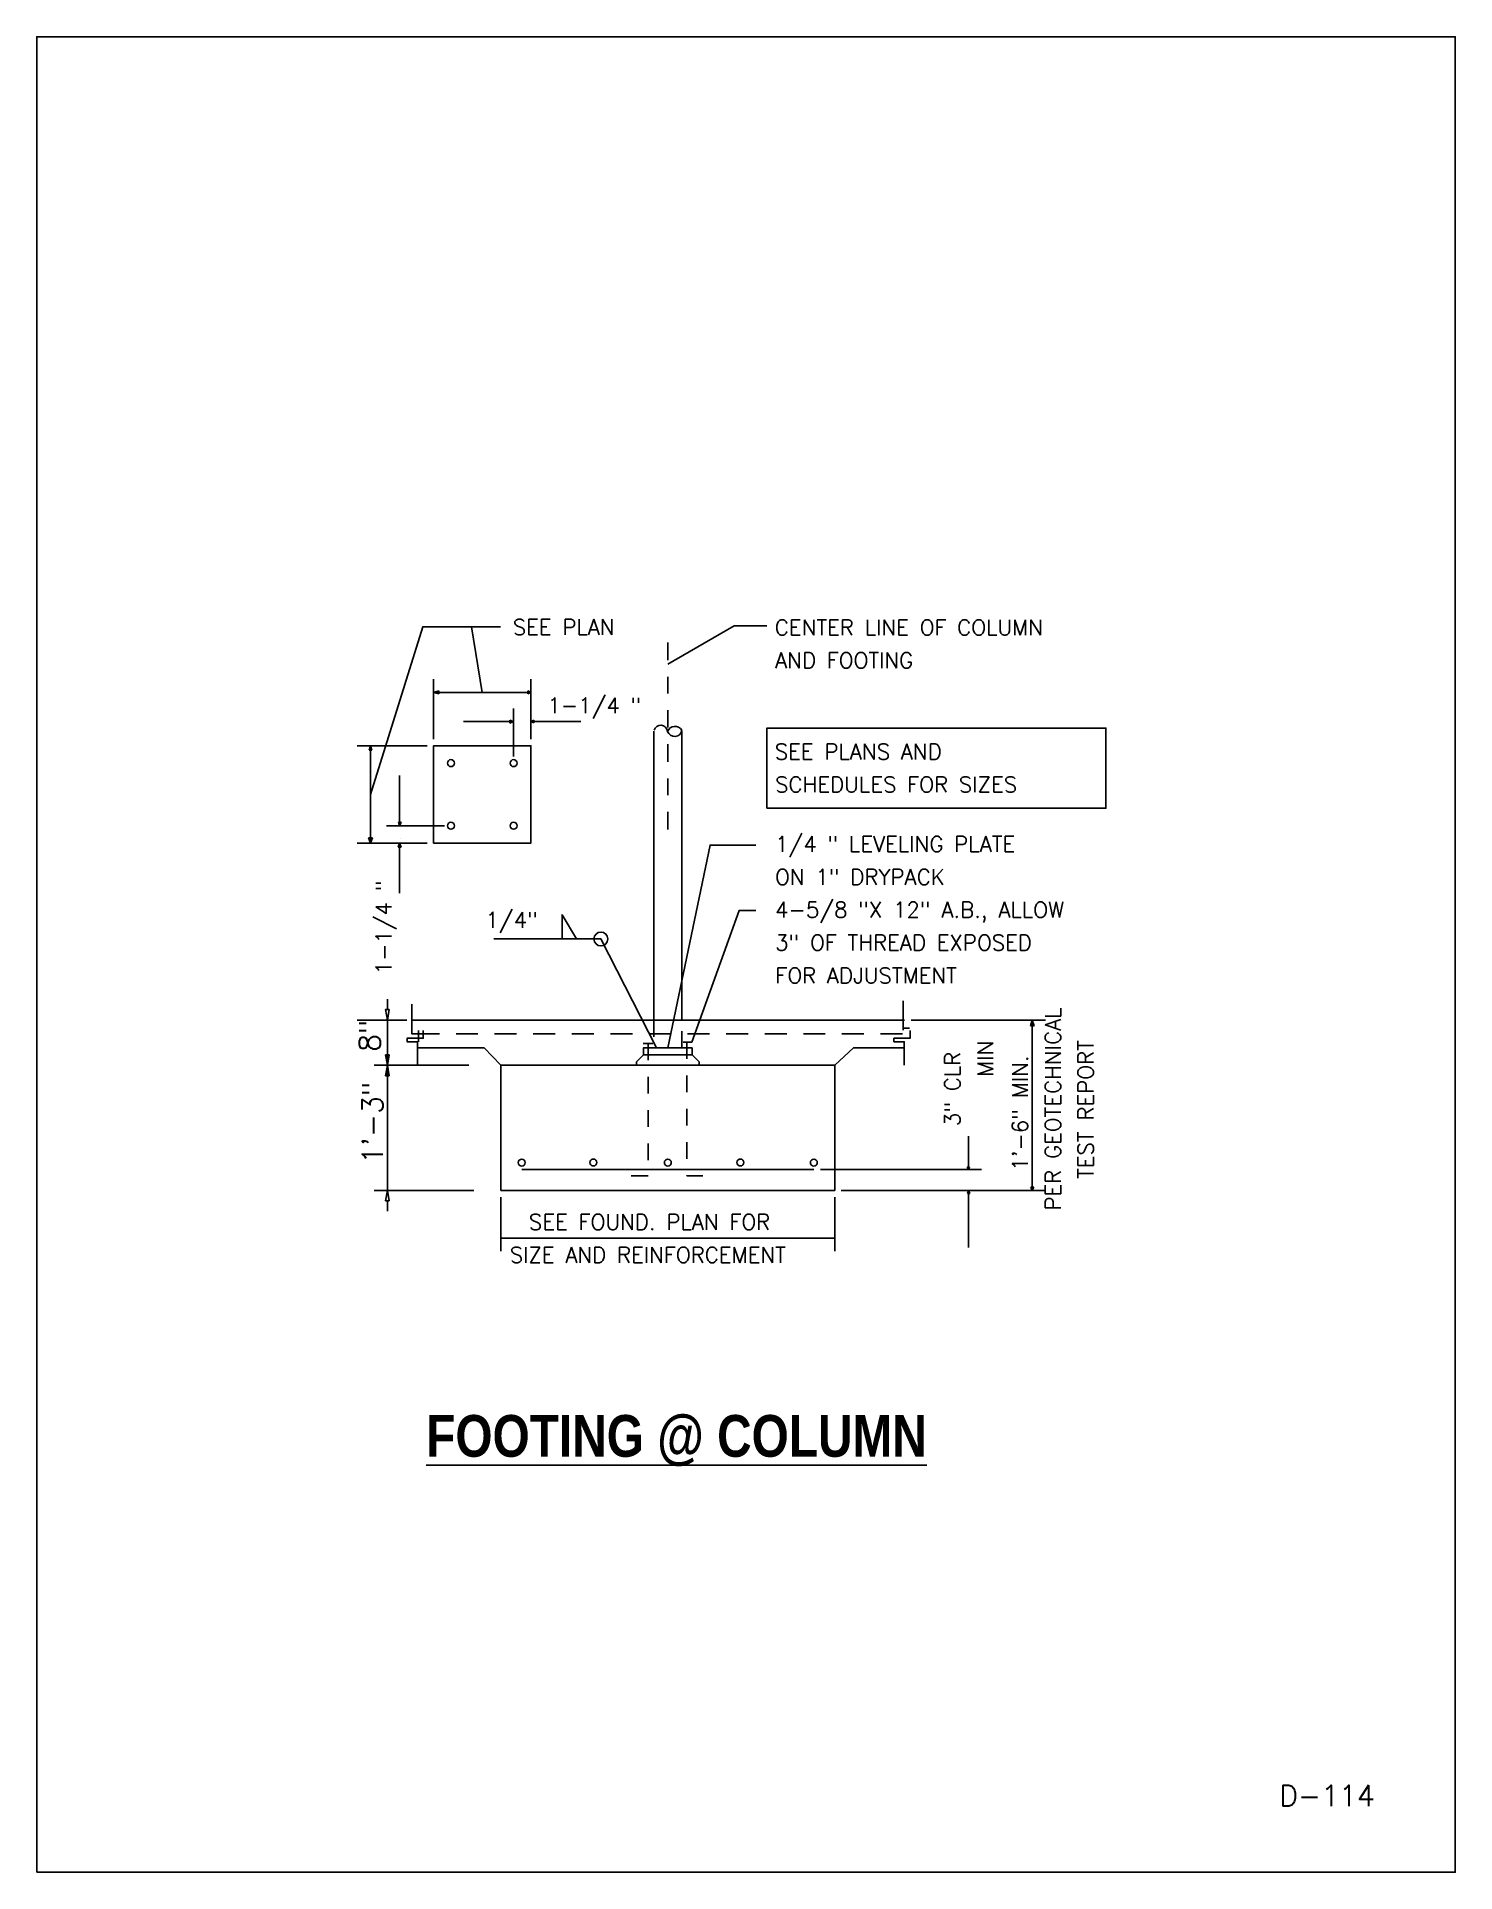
# Model space of a CAD drawing. Extents: x 0 to 8.5, y 0 to 11.
import ezdxf
from ezdxf.enums import TextEntityAlignment as Align

# ---------------------------------------------------------------- set-up
doc = ezdxf.new("R2010")
doc.units = 0
doc.header["$MEASUREMENT"] = 0
for name, pattern in [('4EL05', [0.157481, 0.026247, -0.026247, 0.07874, -0.026247]), ('4ELDF', [0.183728, 0.131234, -0.026247, -0.026247]), ('5A', [0]), ('A', [0]), ('ARROW', [0]), ('CENTX', [0.288715, 0.104987, -0.026247, 0.026247, -0.026247, 0.104987]), ('DIM', [0]), ('DOTA', [0.039369, 0.013123, -0.013123, -0.013123]), ('R0IA', [0]), ('R1IA', [0])]:
    doc.linetypes.add(name, pattern=pattern)
doc.layers.get('0').update_dxf_attribs({"linetype": 'CONTINUOUS'})
doc.layers.get('Defpoints').update_dxf_attribs({"linetype": 'CONTINUOUS'})
doc.styles.get("Standard").update_dxf_attribs({"font": 'simplex.shx'})
doc.dimstyles.get("Standard").update_dxf_attribs({"dimtxt": 0.18, "dimasz": 0.18, "dimexe": 0.18, "dimexo": 0.0625, "dimgap": 0.09, "dimtad": 0, "dimtih": 1, "dimtoh": 1, "dimdec": 4, "dimzin": 0, "dimdsep": 46, "dimtxsty": 'Standard', "dimcen": 0.09, "dimadec": 0, "dimazin": 0, "dimtfac": 1, "dimtdec": 4, "dimtofl": 0, "dimtmove": 0, "dimatfit": 3, "dimfxl": 0, "dimtolj": 1, "dimtzin": 0, "dimarcsym": 0})

# ---------------------------------------------------------------- blocks, each defined once
blk = doc.blocks.new('_ClosedBlank')
at = {"color": 0, "linetype": 'Continuous', "lineweight": -2}
for p, q in [((-1, 0.17), (0, 0)), ((-1, 0.17), (-1, -0.17)), ((0, 0), (-1, -0.17))]:
    blk.add_line(p, q, dxfattribs=at)
blk = doc.blocks.new('*D2')
at = {"color": 0, "linetype": 'Continuous', "lineweight": -2}
for p, q in [((2.101, 5.169), (2.101, 5.232)), ((2.155, 5.107), (1.921, 5.107)), ((2.101, 5.107), (2.101, 4.836)), ((2.101, 4.774), (2.101, 4.711)), ((2.125, 4.836), (2.281, 4.836))]:
    blk.add_line(p, q, dxfattribs=at)
at = {"layer": 'Defpoints', "color": 0, "linetype": 'Continuous'}
for p in [(2.217, 5.107), (2.063, 4.836), (2.101, 4.836)]:
    blk.add_point(p, dxfattribs=at)
at = {"color": 0, "linetype": 'Continuous', "lineweight": -2, "xscale": 0.0625, "yscale": 0.0625, "zscale": 0.0625}
for p, rotation in [((2.101, 5.107), 270), ((2.101, 4.836), 90)]:
    blk.add_blockref('_ClosedBlank', p, dxfattribs=dict(at, rotation=rotation))
at = {"color": 0, "linetype": 'Continuous', "insert": (1.995, 5.013), "char_height": 0.125, "attachment_point": 5, "rotation": 90}
blk.add_mtext('\\A1;8"', dxfattribs=at)
blk = doc.blocks.new('*D4')
at = {"color": 0, "linetype": 'Continuous', "lineweight": -2}
for p, q in [((2.101, 4.899), (2.101, 4.961)), ((2.021, 4.836), (2.281, 4.836)), ((2.101, 4.836), (2.101, 4.086)), ((2.021, 4.086), (2.281, 4.086)), ((2.101, 4.024), (2.101, 3.961))]:
    blk.add_line(p, q, dxfattribs=at)
at = {"layer": 'Defpoints', "color": 0, "linetype": 'Continuous'}
for p in [(1.958, 4.836), (1.958, 4.086), (2.101, 4.086)]:
    blk.add_point(p, dxfattribs=at)
at = {"color": 0, "linetype": 'Continuous', "lineweight": -2, "xscale": 0.0625, "yscale": 0.0625, "zscale": 0.0625}
for p, rotation in [((2.101, 4.836), 270), ((2.101, 4.086), 90)]:
    blk.add_blockref('_ClosedBlank', p, dxfattribs=dict(at, rotation=rotation))
at = {"color": 0, "linetype": 'Continuous', "insert": (2.012, 4.491), "char_height": 0.125, "attachment_point": 5, "rotation": 90}
blk.add_mtext('\\A1;1\'-3"', dxfattribs=at)

msp = doc.modelspace()

# ---------------------------------------------------------------- linework, layer by layer
at = {"linetype": 'ARROW'}
msp.add_line((2.60437, 7.46421), (2.66962, 7.07087), dxfattribs=at)
at = {"linetype": 'CENTX'}
msp.add_line((3.78153, 6.2495), (3.78154, 7.39292), dxfattribs=at)
at = {"linetype": 'DIM'}
for p, q in [((2.37796, 6.79034), (2.37796, 7.14961)), ((2.37796, 7.07087), (2.96129, 7.07087)), ((2.96129, 6.79034), (2.96129, 7.14961)), ((2.85712, 6.68617), (2.85712, 6.97479)), ((2.55712, 6.89605), (2.85712, 6.89605)), ((3.26129, 6.89605), (2.96129, 6.89605)), ((2.33859, 6.75097), (1.92104, 6.75097)), ((1.99978, 6.16763), (1.99978, 6.75097)), ((2.1746, 6.5718), (2.1746, 6.2718)), ((2.44275, 6.2718), (2.09586, 6.2718)), ((2.33859, 6.16763), (1.92104, 6.16763)), ((2.1746, 5.86763), (2.1746, 6.16763)), ((5.23924, 5.10695), (6.04391, 5.10695)), ((5.96517, 4.08611), (5.96517, 5.10695)), ((2.58991, 4.83611), (2.0625, 4.83611)), ((5.58298, 4.41111), (5.58298, 4.21111)), ((4.69591, 4.21111), (5.66172, 4.21111)), ((2.61821, 4.08611), (2.0908, 4.08611)), ((4.82091, 4.08611), (6.04391, 4.08611)), ((5.58298, 3.74316), (5.58298, 4.08611)), ((2.78154, 4.04674), (2.78154, 3.72206)), ((4.78153, 4.04674), (4.78153, 3.72206)), ((2.78154, 3.8008), (4.78153, 3.8008))]:
    msp.add_line(p, q, dxfattribs=at)
at = {"linetype": 'Continuous'}
for p, q in [((2.37796, 7.07087), (2.41006, 7.08014)), ((2.41006, 7.0628), (2.37796, 7.07087)), ((2.37796, 7.07087), (2.37796, 7.07087)), ((2.41006, 7.08014), (2.41006, 7.0628)), ((2.96129, 7.07087), (2.94286, 7.07941)), ((2.94286, 7.07941), (2.94286, 7.0628)), ((2.94286, 7.0628), (2.96129, 7.07087)), ((2.96129, 7.07087), (2.96129, 7.07087)), ((2.96129, 7.07087), (2.96129, 7.07087)), ((2.85712, 6.89605), (2.83529, 6.90406)), ((2.83529, 6.90406), (2.83529, 6.89605)), ((2.83529, 6.89605), (2.83529, 6.88696)), ((2.83529, 6.88696), (2.85712, 6.89605)), ((2.85712, 6.89605), (2.85712, 6.89605)), ((2.85712, 6.89605), (2.85712, 6.89605)), ((2.85712, 6.89605), (2.85712, 6.89605)), ((2.96129, 6.89605), (2.97896, 6.90406)), ((2.97896, 6.88767), (2.96129, 6.89605)), ((2.96129, 6.89605), (2.96129, 6.89605)), ((2.97896, 6.90406), (2.97896, 6.88767)), ((1.99978, 6.75097), (1.99216, 6.7243)), ((1.99216, 6.7243), (2.00856, 6.7243)), ((2.00856, 6.7243), (1.99978, 6.75097)), ((1.99978, 6.75097), (1.99978, 6.75097)), ((2.1746, 6.2718), (2.16785, 6.29329)), ((2.16785, 6.29329), (2.1829, 6.29329)), ((2.1829, 6.29329), (2.1746, 6.2718)), ((2.1746, 6.2718), (2.1746, 6.2718)), ((1.99978, 6.16763), (1.98865, 6.19833)), ((1.98865, 6.19833), (2.01138, 6.19833)), ((2.01138, 6.19833), (1.99978, 6.16763)), ((1.99978, 6.16763), (1.99978, 6.16763)), ((1.99978, 6.16763), (1.99978, 6.16763)), ((2.1746, 6.16763), (2.16667, 6.14402)), ((2.1746, 6.16763), (2.1746, 6.16763)), ((2.1746, 6.16763), (2.191, 6.16763)), ((2.1746, 6.16763), (2.191, 6.16763)), ((2.1746, 6.16763), (2.191, 6.16763)), ((2.1746, 6.16763), (2.191, 6.16763)), ((2.18409, 6.14402), (2.1746, 6.16763)), ((2.1746, 6.16763), (2.1746, 6.16763)), ((2.18222, 6.1943), (2.18222, 6.1943)), ((2.18222, 6.1943), (2.18222, 6.1943)), ((2.18222, 6.1943), (2.18222, 6.1943)), ((2.18222, 6.1943), (2.18222, 6.1943)), ((2.16667, 6.14402), (2.18409, 6.14402)), ((2.21737, 5.10695), (2.06618, 5.10695)), ((2.18646, 5.10695), (2.18646, 5.10695)), ((2.18646, 5.10695), (2.18646, 5.10695)), ((5.96517, 5.10695), (5.95481, 5.07347)), ((5.95481, 5.07347), (5.9774, 5.07347)), ((5.9774, 5.07347), (5.96517, 5.10695)), ((5.96517, 5.10695), (5.96517, 5.10695)), ((2.18646, 4.83611), (2.18646, 4.83611)), ((2.18646, 4.83611), (2.18646, 4.83611)), ((2.18646, 4.83611), (2.18646, 4.83611)), ((2.18646, 4.83611), (2.18646, 4.83611)), ((2.18646, 4.83611), (2.18646, 4.83611)), ((2.18646, 4.83611), (2.18646, 4.83611)), ((2.18646, 4.83611), (2.18646, 4.83611)), ((2.18646, 4.83611), (2.18646, 4.83611)), ((2.18646, 4.83611), (2.18646, 4.83611)), ((5.58298, 4.21111), (5.57565, 4.22599)), ((5.57565, 4.22599), (5.58997, 4.22599)), ((5.58997, 4.22599), (5.58298, 4.21111)), ((5.58298, 4.21111), (5.58298, 4.21111)), ((5.58298, 4.21111), (5.58298, 4.21111)), ((5.58298, 4.21111), (5.58298, 4.21111)), ((5.58298, 4.08611), (5.57632, 4.06778)), ((5.59101, 4.06778), (5.58298, 4.08611)), ((5.58298, 4.08611), (5.58298, 4.08611)), ((5.96517, 4.08611), (5.95658, 4.10594)), ((5.95658, 4.10594), (5.97415, 4.10594)), ((5.96517, 4.08611), (5.95658, 4.10594)), ((5.97415, 4.10594), (5.96517, 4.08611)), ((5.96517, 4.08611), (5.96517, 4.08611)), ((5.96517, 4.08611), (5.96517, 4.08611)), ((5.57632, 4.06778), (5.59101, 4.06778))]:
    msp.add_line(p, q, dxfattribs=at)
at = {"linetype": 'R1IA'}
for p, q in [((3.6982, 6.83933), (3.6982, 5.10695)), ((3.86487, 5.10695), (3.86487, 6.83933))]:
    msp.add_line(p, q, dxfattribs=at)
at = {"linetype": 'A'}
for p, q in [((5.19125, 5.22292), (5.19125, 5.04738)), ((5.19987, 5.10695), (2.24864, 5.10695)), ((2.28782, 5.04387), (2.28782, 4.97716)), ((5.22929, 5.05791), (5.19125, 5.05791)), ((3.6982, 4.94028), (3.86487, 4.94028))]:
    msp.add_line(p, q, dxfattribs=at)
at = {"linetype": 'DOTA'}
for p, q in [((3.6982, 5.10695), (3.6982, 4.94028)), ((3.86487, 4.94028), (3.86487, 5.10695))]:
    msp.add_line(p, q, dxfattribs=at)
at = {"linetype": '4ELDF'}
msp.add_line((2.28154, 5.02361), (5.19987, 5.02361), dxfattribs=at)
at = {"linetype": '5A'}
for p, q in [((3.66291, 4.96749), (3.63378, 4.96749)), ((3.66291, 4.96749), (3.69205, 4.96749)), ((3.89601, 4.97478), (3.87415, 4.97478)), ((3.89601, 4.97478), (3.92514, 4.97478)), ((2.90653, 4.21111), (4.65654, 4.21111))]:
    msp.add_line(p, q, dxfattribs=at)
at = {"linetype": 'Continuous'}
msp.add_lwpolyline([(0, 0), (8.5, 0), (8.5, 11), (0, 11)], close=True, dxfattribs=at)
at = {"linetype": 'ARROW'}
for points in [[(2.77919, 7.46421), (2.31277, 7.46421), (1.99978, 6.4593)], [(4.37522, 7.46929), (4.18009, 7.46929), (3.78153, 7.24061)], [(4.30857, 6.1556), (4.03441, 6.1556), (3.78154, 4.94028)], [(4.30857, 5.76374), (4.20922, 5.76374), (3.92514, 4.97478)], [(2.73968, 5.5929), (3.38069, 5.5929), (3.7139, 4.94028)]]:
    msp.add_lwpolyline(points, dxfattribs=at)
at = {"linetype": 'A'}
for points in [[(3.69919, 6.84456, -0.810018), (3.78045, 6.83728)], [(3.86586, 6.84456, 0.609228), (3.78045, 6.83728)], [(3.78045, 6.83728, 0.808513), (3.86586, 6.84456)]]:
    msp.add_lwpolyline(points, format="xyb", dxfattribs=at)
at = {"linetype": '5A'}
msp.add_lwpolyline([(4.37522, 6.37605), (6.40642, 6.37605), (6.40642, 6.85681), (4.37522, 6.85681)], close=True, dxfattribs=at)
at = {"linetype": 'A'}
for points in [[(2.37796, 6.16763), (2.96129, 6.16763), (2.96129, 6.75097), (2.37796, 6.75097)], [(3.96904, 4.83611), (3.96904, 4.85695), (3.92737, 4.89861), (3.6357, 4.89861), (3.59404, 4.85695), (3.59404, 4.83611)], [(3.6357, 4.89861), (3.92737, 4.89861), (3.92737, 4.94028), (3.6357, 4.94028)]]:
    msp.add_lwpolyline(points, close=True, dxfattribs=at)
for points in [[(2.46129, 6.6468, 1), (2.50296, 6.6468, 1)], [(2.83629, 6.6468, 1), (2.87796, 6.6468, 1)], [(2.46129, 6.2718, 1), (2.50296, 6.2718, 1)], [(2.83629, 6.2718, 1), (2.87796, 6.2718, 1)], [(3.33902, 5.5929, 1), (3.42235, 5.5929, 1)]]:
    msp.add_lwpolyline(points, format="xyb", close=True, dxfattribs=at)
for points in [[(3.1476, 5.5929), (3.1476, 5.73858), (3.235, 5.5929)], [(2.31611, 4.99822), (2.31611, 5.02361), (2.24864, 5.02361), (2.24864, 5.20186)], [(2.31611, 5.04387), (2.31611, 4.99822), (2.21929, 4.99822), (2.21929, 4.97716), (2.28154, 4.97716), (2.28154, 4.83611)], [(5.23275, 5.04387), (5.23275, 4.99822), (5.13593, 4.99822), (5.13593, 4.97716), (5.19817, 4.97716), (5.19817, 4.83611)], [(2.28154, 4.94028), (2.68087, 4.94028), (2.78154, 4.83611), (4.78153, 4.83611), (4.89388, 4.94028), (5.19987, 4.94028)]]:
    msp.add_lwpolyline(points, dxfattribs=at)
at = {"linetype": '4EL05'}
for points in [[(3.66291, 4.96749), (3.66291, 4.17352), (3.55365, 4.17352)], [(3.89601, 4.97478), (3.89601, 4.17352), (3.9907, 4.17352)]]:
    msp.add_lwpolyline(points, dxfattribs=at)
at = {"linetype": 'R1IA'}
msp.add_lwpolyline([(2.78154, 4.08611), (4.78153, 4.08611), (4.78153, 4.83611), (2.78154, 4.83611)], close=True, dxfattribs=at)
at = {"linetype": 'R0IA'}
for points in [[(2.8857, 4.25278, 1), (2.92737, 4.25278, 1)], [(3.31429, 4.25365, 1), (3.35596, 4.25365, 1)], [(3.7607, 4.25278, 1), (3.80237, 4.25278, 1)], [(4.19568, 4.25365, 1), (4.23734, 4.25365, 1)], [(4.6357, 4.25278, 1), (4.67737, 4.25278, 1)]]:
    msp.add_lwpolyline(points, format="xyb", close=True, dxfattribs=at)

# ---------------------------------------------------------------- texts
for s, p in [('SEE PLAN', (2.85207, 7.415)), ('CENTER LINE OF COLUMN', (4.42285, 7.41279)), ('AND FOOTING', (4.42482, 7.21594)), ('1-1/4 "', (3.06011, 6.94526)), ('SEE PLANS AND', (4.42246, 6.66879)), ('SCHEDULES FOR SIZES', (4.42443, 6.47194)), ('1/4 " LEVELING PLATE', (4.42482, 6.11462)), ('ON 1" DRYPACK', (4.42482, 5.91777)), ('4-5/8 "X 12" A.B., ALLOW', (4.42443, 5.72092)), ('1/4"', (2.68911, 5.66023)), ('3" OF THREAD EXPOSED', (4.42482, 5.52407)), ('FOR ADJUSTMENT', (4.42541, 5.32722)), ('SEE FOUND. PLAN FOR', (2.94934, 3.85001)), ('SIZE AND REINFORCEMENT', (2.83395, 3.65316))]:
    msp.add_text(s, height=0.09375).set_placement(p)
for s, p in [('1-1/4 "', (2.12539, 5.38063)), ('PER GEOTECHNICAL', (6.13569, 3.96532)), ('MIN', (5.73062, 4.76702)), ('TEST REPORT', (6.33254, 4.15491)), ('3" CLR', (5.53377, 4.47174)), ('1\'-6" MIN.', (5.93884, 4.20432))]:
    msp.add_text(s, height=0.09375, rotation=90).set_placement(p)
at = {"linetype": 'Continuous'}
msp.add_text('D-114', height=0.125, dxfattribs=at).set_placement((8.01788, 0.39649), align=Align.RIGHT)
at = {"linetype": 'Continuous', "insert": (2.33363, 2.74007), "char_height": 0.25, "width": 4.625, "attachment_point": 1}
msp.add_mtext('{\\fTechnicBold|b0|i0|c2|p2;\\LFOOTING @ COLUMN}', dxfattribs=at)

# ---------------------------------------------------------------- dimensions: what is measured, and where the dimension line sits
at = {"linetype": 'Continuous'}
for base, p1, p2, text, picture, middle in [((2.10142, 4.83611), (2.21737, 5.10695), (2.0625, 4.83611), '8"', '*D2', (1.99543, 5.01347)), ((2.10114, 4.08611), (1.95835, 4.83611), (1.95835, 4.08611), '1\'-3"', '*D4', (2.01213, 4.4909))]:
    dim = msp.add_linear_dim(base=base, p1=p1, p2=p2, angle=90, text=text, dimstyle='Standard', override={"dimtxt": 0.125, "dimasz": 0.0625, "dimblk1": 'ClosedBlank', "dimblk2": 'ClosedBlank', "dimsah": 1, "dimtofl": 1, "dimtmove": 2}, dxfattribs=at)
    dim.commit()
    dim.dimension.update_dxf_attribs({"geometry": picture, "text_midpoint": middle, "dimtype": 160, "text_rotation": 90})

doc.saveas('drawing.dxf')
